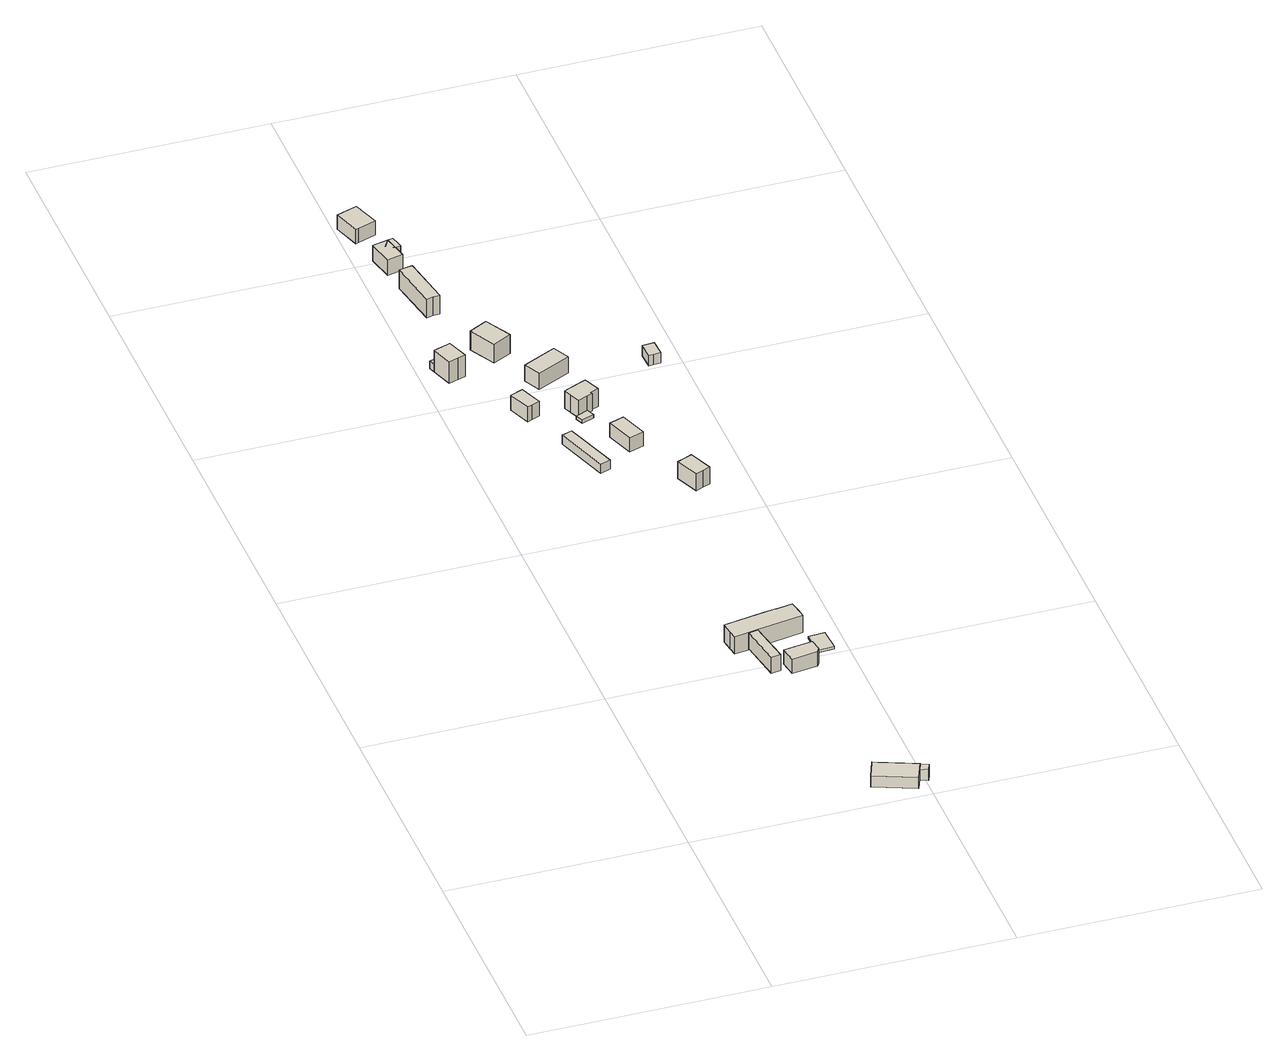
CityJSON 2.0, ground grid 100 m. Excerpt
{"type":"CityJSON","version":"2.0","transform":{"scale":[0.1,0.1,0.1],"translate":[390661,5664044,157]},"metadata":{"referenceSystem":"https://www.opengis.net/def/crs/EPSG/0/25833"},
"CityObjects":{
"building1":{"type":"Building","attributes":{"Gemeindeschluessel":"14627100","function":"31001_9998"},"children":["building1-1","building1-2"]},
"building1-1":{"type":"BuildingPart","attributes":{"BezugspunktDach":"2200","measuredHeight":6.06,"storeysAboveGround":2},"parents":["building1"],"geometry":[{"type":"Solid","lod":"1","boundaries":[[[[0,1,2,3,4]],[[5,6,7,8,9]],[[5,9,4,3]],[[6,5,3,2]],[[7,6,2,1]],[[8,7,1,0]],[[9,8,0,4]]]]}]},
"building1-2":{"type":"BuildingPart","attributes":{"BezugspunktDach":"2200","measuredHeight":5.69,"storeysAboveGround":2},"parents":["building1"],"geometry":[{"type":"Solid","lod":"1","boundaries":[[[[10,11,12,13]],[[7,14,15,16]],[[7,16,13,12]],[[14,7,12,11]],[[15,14,11,10]],[[16,15,10,13]]]]}]},
"building2":{"type":"Building","attributes":{"Gemeindeschluessel":"14627100","BezugspunktDach":"2200","function":"31001_9998","measuredHeight":8.77,"storeysAboveGround":3},"geometry":[{"type":"Solid","lod":"1","boundaries":[[[[17,18,19,20,21]],[[22,23,24,25,26]],[[22,26,21,20]],[[23,22,20,19]],[[24,23,19,18]],[[25,24,18,17]],[[26,25,17,21]]]]}]},
"building3":{"type":"Building","attributes":{"Gemeindeschluessel":"14627100","function":"31001_9998"},"children":["building3-1","building3-2"]},
"building3-1":{"type":"BuildingPart","attributes":{"BezugspunktDach":"2200","measuredHeight":9.86,"storeysAboveGround":3},"parents":["building3"],"geometry":[{"type":"Solid","lod":"1","boundaries":[[[[27,28,29,30,31,32,33,34,35,36,37]],[[38,39,40,41,42,43,44,45,46,47,48]],[[38,48,37,36]],[[39,38,36,35]],[[40,39,35,34]],[[41,40,34,33]],[[42,41,33,32]],[[43,42,32,31]],[[44,43,31,30]],[[45,44,30,29]],[[46,45,29,28]],[[47,46,28,27]],[[48,47,27,37]]]]}]},
"building3-2":{"type":"BuildingPart","attributes":{"BezugspunktDach":"2200","measuredHeight":3.23,"storeysAboveGround":1},"parents":["building3"],"geometry":[{"type":"Solid","lod":"1","boundaries":[[[[49,50,51,52]],[[53,39,38,54]],[[53,54,52,51]],[[39,53,51,50]],[[38,39,50,49]],[[54,38,49,52]]]]}]},
"building4":{"type":"Building","attributes":{"Gemeindeschluessel":"14627100","BezugspunktDach":"2200","function":"31001_9998","measuredHeight":6.78,"storeysAboveGround":2},"geometry":[{"type":"Solid","lod":"1","boundaries":[[[[55,56,57,58,59]],[[60,61,62,63,64]],[[60,64,59,58]],[[61,60,58,57]],[[62,61,57,56]],[[63,62,56,55]],[[64,63,55,59]]]]}]},
"building5":{"type":"Building","attributes":{"Gemeindeschluessel":"14627100","function":"31001_9998"},"children":["building5-1","building5-2"]},
"building5-1":{"type":"BuildingPart","attributes":{"BezugspunktDach":"2200","measuredHeight":11.92,"storeysAboveGround":4},"parents":["building5"],"geometry":[{"type":"Solid","lod":"1","boundaries":[[[[65,66,67,68,69,70,71]],[[72,73,74,75,76,77,78]],[[72,78,71,70]],[[73,72,70,69]],[[74,73,69,68]],[[75,74,68,67]],[[76,75,67,66]],[[77,76,66,65]],[[78,77,65,71]]]]}]},
"building5-2":{"type":"BuildingPart","attributes":{"BezugspunktDach":"2200","measuredHeight":3.5,"storeysAboveGround":1},"parents":["building5"],"geometry":[{"type":"Solid","lod":"1","boundaries":[[[[79,80,81,82]],[[83,72,78,84]],[[83,84,82,81]],[[72,83,81,80]],[[78,72,80,79]],[[84,78,79,82]]]]}]},
"building6":{"type":"Building","attributes":{"Gemeindeschluessel":"14627100","BezugspunktDach":"2200","function":"31001_9998","measuredHeight":8.52,"storeysAboveGround":3},"geometry":[{"type":"Solid","lod":"1","boundaries":[[[[85,86,87,88,89]],[[90,91,92,93,94]],[[90,94,89,88]],[[91,90,88,87]],[[92,91,87,86]],[[93,92,86,85]],[[94,93,85,89]]]]}]},
"building7":{"type":"Building","attributes":{"Gemeindeschluessel":"14627100","BezugspunktDach":"2200","function":"31001_9998","measuredHeight":4.28,"storeysAboveGround":1},"geometry":[{"type":"Solid","lod":"1","boundaries":[[[[95,96,97,98]],[[99,100,101,102]],[[99,102,98,97]],[[100,99,97,96]],[[101,100,96,95]],[[102,101,95,98]]]]}]},
"building8":{"type":"Building","attributes":{"Gemeindeschluessel":"14627100","BezugspunktDach":"2200","function":"31001_9998","measuredHeight":0.944,"storeysAboveGround":1},"geometry":[{"type":"Solid","lod":"1","boundaries":[[[[103,104,105,106]],[[107,108,109,110]],[[107,110,106,105]],[[108,107,105,104]],[[109,108,104,103]],[[110,109,103,106]]]]}]},
"building9":{"type":"Building","attributes":{"Gemeindeschluessel":"14627100","BezugspunktDach":"2200","function":"31001_9998","measuredHeight":10.52,"storeysAboveGround":4},"geometry":[{"type":"Solid","lod":"1","boundaries":[[[[111,112,113,114,115]],[[116,117,118,119,120]],[[116,120,115,114]],[[117,116,114,113]],[[118,117,113,112]],[[119,118,112,111]],[[120,119,111,115]]]]}]},
"building10":{"type":"Building","attributes":{"Gemeindeschluessel":"14627100","BezugspunktDach":"2200","function":"31001_9998","measuredHeight":10.49,"storeysAboveGround":3},"geometry":[{"type":"Solid","lod":"1","boundaries":[[[[121,122,123,124]],[[125,126,127,128]],[[125,128,124,123]],[[126,125,123,122]],[[127,126,122,121]],[[128,127,121,124]]]]}]},
"building11":{"type":"Building","attributes":{"Gemeindeschluessel":"14627100","function":"31001_9998"},"children":["building11-1","building11-2"]},
"building11-1":{"type":"BuildingPart","attributes":{"BezugspunktDach":"2200","measuredHeight":8.59,"storeysAboveGround":3},"parents":["building11"],"geometry":[{"type":"Solid","lod":"1","boundaries":[[[[129,130,131,132]],[[133,134,135,136]],[[133,136,132,131]],[[134,133,131,130]],[[135,134,130,129]],[[136,135,129,132]]]]}]},
"building11-2":{"type":"BuildingPart","attributes":{"BezugspunktDach":"2200","measuredHeight":8.48,"storeysAboveGround":3},"parents":["building11"],"geometry":[{"type":"Solid","lod":"1","boundaries":[[[[137,138,139,140,131,141]],[[133,142,143,144,145,146]],[[133,146,141,131]],[[142,133,131,140]],[[143,142,140,139]],[[144,143,139,138]],[[145,144,138,137]],[[146,145,137,141]]]]}]},
"building12":{"type":"Building","attributes":{"Gemeindeschluessel":"14627100","BezugspunktDach":"2200","function":"31001_9998","measuredHeight":7.36,"storeysAboveGround":2},"geometry":[{"type":"Solid","lod":"1","boundaries":[[[[147,148,149,150,151]],[[152,153,154,155,156]],[[152,156,151,150]],[[153,152,150,149]],[[154,153,149,148]],[[155,154,148,147]],[[156,155,147,151]]]]}]},
"building13":{"type":"Building","attributes":{"Gemeindeschluessel":"14627100","BezugspunktDach":"2200","function":"31001_9998","measuredHeight":1.55,"storeysAboveGround":1},"geometry":[{"type":"Solid","lod":"1","boundaries":[[[[157,158,159,160,161]],[[162,163,164,165,166]],[[162,166,161,160]],[[163,162,160,159]],[[164,163,159,158]],[[165,164,158,157]],[[166,165,157,161]]]]}]},
"building14":{"type":"Building","attributes":{"Gemeindeschluessel":"14627100","BezugspunktDach":"2200","function":"31001_9998","measuredHeight":7.41,"storeysAboveGround":2},"geometry":[{"type":"Solid","lod":"1","boundaries":[[[[167,168,169,170,171]],[[172,173,174,175,176]],[[172,176,171,170]],[[173,172,170,169]],[[174,173,169,168]],[[175,174,168,167]],[[176,175,167,171]]]]}]},
"building15":{"type":"Building","attributes":{"Gemeindeschluessel":"14627100","BezugspunktDach":"2200","function":"31001_9998","measuredHeight":9.92,"storeysAboveGround":3},"geometry":[{"type":"Solid","lod":"1","boundaries":[[[[177,178,179,180,181,182,183,184,185,186]],[[187,188,189,190,191,192,193,194,195,196]],[[187,196,186,185]],[[188,187,185,184]],[[189,188,184,183]],[[190,189,183,182]],[[191,190,182,181]],[[192,191,181,180]],[[193,192,180,179]],[[194,193,179,178]],[[195,194,178,177]],[[196,195,177,186]]]]}]},
"building16":{"type":"Building","attributes":{"Gemeindeschluessel":"14627100","BezugspunktDach":"2200","function":"31001_9998","measuredHeight":8.79,"storeysAboveGround":3},"geometry":[{"type":"Solid","lod":"1","boundaries":[[[[197,198,199,200]],[[201,202,203,204]],[[201,204,200,199]],[[202,201,199,198]],[[203,202,198,197]],[[204,203,197,200]]]]}]},
"building17":{"type":"Building","attributes":{"Gemeindeschluessel":"14627100","BezugspunktDach":"2200","function":"31001_9998","measuredHeight":9.79,"storeysAboveGround":3},"geometry":[{"type":"Solid","lod":"1","boundaries":[[[[205,206,207,208,209,210]],[[211,212,213,214,215,216]],[[211,216,210,209]],[[212,211,209,208]],[[213,212,208,207]],[[214,213,207,206]],[[215,214,206,205]],[[216,215,205,210]]]]}]},
"building18":{"type":"Building","attributes":{"Gemeindeschluessel":"14627100","BezugspunktDach":"2200","function":"31001_9998","measuredHeight":6.01,"storeysAboveGround":2},"geometry":[{"type":"Solid","lod":"1","boundaries":[[[[217,218,219,220,221]],[[222,223,224,225,226]],[[222,226,221,220]],[[223,222,220,219]],[[224,223,219,218]],[[225,224,218,217]],[[226,225,217,221]]]]}]}
},
"vertices":[
[941,1,99],[975,85,99],[801,154,99],[785,113,99],[768,70,99],[785,113,45],[801,154,45],[975,85,45],[941,1,45],[768,70,45],
[995,40,97],[1007,72,97],[975,85,97],[962,53,97],[1007,72,45],[995,40,45],[962,53,45],
[652,920,107],[692,927,107],[661,1109,107],[641,1105,107],[621,1102,107],[641,1105,32],[661,1109,32],[692,927,32],[652,920,32],[621,1102,32],
[556,1129,109],[562,1092,109],[621,1102,109],[661,1109,109],[856,1141,109],[850,1177,109],[842,1226,109],[769,1214,109],[768,1216,109],[723,1209,109],[548,1180,109],[723,1209,27],[768,1216,27],[769,1214,27],[842,1226,27],[850,1177,27],[856,1141,27],[661,1109,27],[621,1102,27],[562,1092,27],[556,1129,27],[548,1180,27],
[723,1209,60],[768,1216,60],[763,1248,60],[718,1241,60],[763,1248,27],[718,1241,27],
[726,890,102],[837,907,102],[847,923,102],[839,977,102],[716,959,102],[839,977,34],[847,923,34],[837,907,34],[726,890,34],[716,959,34],
[101,3159,110],[142,3173,110],[173,3183,110],[142,3274,110],[112,3264,110],[94,3258,110],[70,3250,110],[94,3258,7],[112,3264,7],[142,3274,7],[173,3183,7],[142,3173,7],[101,3159,7],[70,3250,7],
[70,3250,42],[94,3258,42],[84,3285,42],[61,3277,42],[84,3285,7],[61,3277,7],
[304,2819,80],[326,2828,80],[359,2841,80],[322,2935,80],[267,2914,80],[322,2935,10],[359,2841,10],[326,2828,10],[304,2819,10],[267,2914,10],
[457,2394,63],[501,2409,63],[422,2639,63],[379,2624,63],[422,2639,20],[501,2409,20],[457,2394,20],[379,2624,20],
[859,974,55],[929,978,55],[924,1078,55],[854,1074,55],[924,1078,45],[929,978,45],[859,974,45],[854,1074,45],
[146,3563,121],[175,3568,121],[202,3572,121],[164,3791,121],[107,3781,121],[164,3791,33],[202,3572,33],[175,3568,33],[146,3563,33],[107,3781,33],
[292,3183,133],[370,3224,133],[310,3336,133],[233,3295,133],[310,3336,43],[370,3224,43],[292,3183,43],[233,3295,43],
[91,3871,111],[157,3885,111],[133,3994,111],[68,3980,111],[133,3994,37],[157,3885,37],[91,3871,37],[68,3980,37],
[145,3938,111],[168,3942,111],[163,3966,111],[156,3999,111],[111,3955,111],[156,3999,37],[163,3966,37],[168,3942,37],[145,3938,37],[111,3955,37],
[43,4110,102],[57,4115,102],[133,4141,102],[94,4255,102],[5,4224,102],[94,4255,35],[133,4141,35],[57,4115,35],[43,4110,35],[5,4224,35],
[490,2708,52],[542,2728,52],[528,2762,52],[488,2745,52],[476,2741,52],[488,2745,36],[528,2762,36],[542,2728,36],[490,2708,36],[476,2741,36],
[594,2448,119],[657,2470,119],[616,2588,119],[585,2577,119],[553,2566,119],[585,2577,53],[616,2588,53],[657,2470,53],[594,2448,53],[553,2566,53],
[470,2788,121],[488,2745,121],[528,2762,121],[551,2772,121],[548,2778,121],[583,2793,121],[568,2829,121],[554,2863,121],[499,2840,121],[456,2821,121],[499,2840,37],[554,2863,37],[568,2829,37],[583,2793,37],[548,2778,37],[551,2772,37],[528,2762,37],[488,2745,37],[470,2788,37],[456,2821,37],
[404,2973,111],[546,3042,111],[511,3113,111],[369,3044,111],[511,3113,35],[546,3042,35],[404,2973,35],[369,3044,35],
[743,2088,160],[777,2102,160],[807,2115,160],[766,2215,160],[736,2202,160],[702,2188,160],[736,2202,80],[766,2215,80],[807,2115,80],[777,2102,80],[743,2088,80],[702,2188,80],
[783,2775,245],[804,2776,245],[833,2778,245],[830,2848,245],[780,2845,245],[830,2848,196],[833,2778,196],[804,2776,196],[783,2775,196],[780,2845,196]
]}
